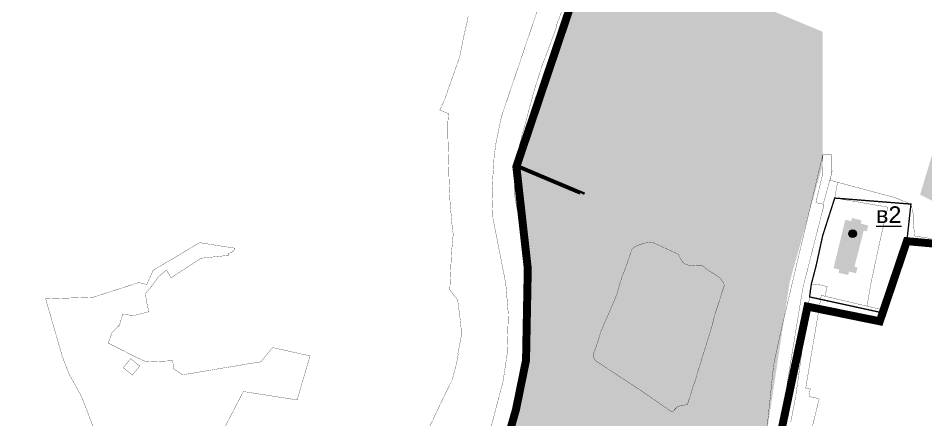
# Model space of a CAD drawing. Header units: millimetres. Extents: x 21689 to 31331, y 37531 to 43751.
# Drawn here: x 30198 to 30881, y 42625 to 42928 of the extents above; entities that cross this region are included whole.
import ezdxf

# ---------------------------------------------------------------- set-up
doc = ezdxf.new("R2010")
doc.units = ezdxf.units.MM
for name, pattern in [('DASHEDX2', [1.5, 1, -0.5]), ('g5_084', [0.4, 0.2, -0.2]), ('МЕЖА', [4, 1, -1, 1, -1])]:
    doc.linetypes.add(name, pattern=pattern)
for name, color, linetype, lineweight in [('0 . 11 - границы ДМ проект', 10, 'МЕЖА', 0), ('00 номер ОКН', 7, 'Continuous', 15), ('00 Разраб границы', 5, 'g5_084', 50), ('CONTUR', 150, 'Continuous', 9)]:
    doc.layers.add(name, color=color, linetype=linetype, lineweight=lineweight)
doc.layers.add('0.1 ОКН', color=1, linetype='Continuous', lineweight=9, transparency=0.4)
doc.layers.add('24. ценная дореволюц постройка', color=192, linetype='Continuous', lineweight=13, transparency=0.4)
doc.layers.add('00 Парки и скверы', color=114, linetype='Continuous', lineweight=9, true_color=0x00a945, transparency=0.5)
doc.styles.get("Standard").update_dxf_attribs({"font": 'arial.ttf'})

# ---------------------------------------------------------------- blocks, each defined once
blk = doc.blocks.new('участки все')
at = {"layer": 'CONTUR', "const_width": 0.2}
for points in [[(7707.92553004, 5309.158926929995), (7674.80545417, 5211.186429829999), (7670.582099859998, 5190.721172109995), (7669.26332034, 5180.351402559995), (7667.731494359999, 5155.414947089994), (7668.47068378, 5134.463703279994), (7678.088413860002, 5085.336612359999), (7680.013638600001, 5062.167216869995), (7679.030996410002, 5031.952371859996), (7676.117904770002, 5012.157047839995), (7662.21602131, 4959.130099409994), (7619.456054260002, 4856.585179509995), (7610.297087400002, 4832.485498839997), (7592.214136130002, 4791.142513029997), (7577.802535800002, 4755.113293189999), (7569.699151070003, 4733.337437869995), (7566.85712838, 4724.060983209994), (7565.10862576, 4715.667782579999), (7562.43778851, 4696.018741219996), (7561.158757330002, 4664.078430729998), (7578.294824570003, 4514.256568859994)], [(7614.6352792, 4964.94861855), (7633.51988377, 5004.439326169995), (7637.70964887, 5012.915143839993), (7640.80606889, 5024.437691739993), (7642.348196040003, 5032.414050979998), (7641.937681250002, 5032.38033683), (7644.593911470001, 5045.849617749998), (7644.57312582, 5050.369920129997), (7643.908323170002, 5057.240075369999), (7641.89042448, 5073.050917779998), (7635.959584160002, 5080.831703249998), (7637.206184260001, 5108.692518079995), (7638.507945540002, 5122.522537159995), (7637.735867089999, 5128.264339229994), (7636.210056650002, 5145.517642399994), (7635.96223547, 5150.231420639997), (7635.346397960002, 5164.87079945), (7635.190651690002, 5170.373165099999), (7634.440748630002, 5199.114547789999), (7634.408095000002, 5206.125023419998), (7634.991266740001, 5213.516068039993), (7628.452634339999, 5216.216180139999), (7631.812695610003, 5223.404704949993), (7643.344798310001, 5256.198007059996), (7646.624681310001, 5272.517726999999), (7649.023359490001, 5282.88096101), (7649.77351191, 5286.809460539997)], [(7724.626968340003, 5302.073211639996), (7716.345741870002, 5280.440097749997), (7715.828396600001, 5277.348030959998), (7705.727980350002, 5250.54279118), (7699.86038717, 5232.412704089998), (7688.239827950001, 5189.270798019999), (7685.40040929, 5173.634332299997), (7684.76639063, 5167.494062679995), (7684.718451960002, 5151.954852799994), (7694.644540529999, 5096.843063609995), (7694.78950232, 5042.961040179995), (7693.32573366, 5027.693508779994), (7685.788697830002, 4990.659048699999), (7681.059620560002, 4972.431524889994)], [(7867.939773260001, 4911.750323569998), (7879.734569380001, 5024.399262499995), (7884.51289179, 5046.496006369999), (7897.190689990002, 5100.561660419997), (7916.716213319999, 5182.562340249998), (7923.216193160001, 5182.562811029995), (7923.318135560002, 5170.281301899995), (7923.00859813, 5167.046055249993), (7922.1316932, 5163.329498269995), (7933.723908570001, 5160.212009349998), (7951.70086551, 5155.446763429995), (7970.772048020001, 5150.304764599997), (7983.06622639, 5145.356535879997), (7985.086969280001, 5136.915630949996), (7985.08473252, 5129.585697319999), (7985.818233109999, 5121.324502109994), (8052.38793546, 5110.87522876)], [(7879.053521330003, 4944.000021959997), (7901.634062110002, 5081.843701489997), (7917.011973640001, 5142.447980189994), (7917.024691289999, 5145.237773719993), (7923.00859813, 5167.046055249993), (7922.1316932, 5163.329498269995), (7927.848126180001, 5161.79197369), (7925.69611959, 5149.904975869998), (7922.914746220001, 5141.977598149999), (7916.61143511, 5121.514201349993), (7911.652280460002, 5098.710231979996), (7908.115341560002, 5085.194446259993), (7907.689507430001, 5082.200979159999), (7896.304665490003, 5000.245644639996), (7893.034534760001, 4983.255786729998), (7892.610797110002, 4981.052284039993)], [(7371.535014110003, 4966.840877769995), (7358.883146690001, 5000.024506139999), (7349.378150280002, 5017.329996259999), (7344.470251850002, 5029.875110409994), (7331.715159450003, 5073.950294319999), (7331.715159450003, 5073.950294319999), (7367.734482940003, 5075.218766049998), (7401.86384886, 5086.286148019993), (7407.859457940002, 5084.694348189994), (7412.60400666, 5095.44166859), (7447.67320339, 5116.29462732), (7474.11950261, 5112.139693569996), (7474.21585207, 5111.248221009999), (7471.395638990002, 5108.621412209998), (7469.26262387, 5108.424073559996), (7469.44670294, 5106.731260119996), (7448.733801520001, 5104.578422639999), (7426.12841799, 5089.854599649996), (7422.658816409999, 5095.757708689998), (7416.650467620002, 5090.639723339998), (7412.030811860001, 5084.130478289996), (7406.936627950003, 5077.978497999996), (7407.302949430003, 5074.472899089997), (7408.04463557, 5070.011555409998), (7409.44610664, 5064.230113039993), (7398.424012130004, 5061.478890079998), (7389.614677420002, 5062.1737756), (7387.33410203, 5054.298717979996), (7381.492392440003, 5048.308182449996), (7380.652474820003, 5045.701050529999), (7378.854811240002, 5040.628590439999), (7383.17178524, 5038.472495809998), (7385.364575060001, 5037.348923399993), (7397.985268930003, 5030.865696269997), (7407.398419150002, 5026.501576629999), (7427.29084619, 5027.316985439997), (7428.216306130001, 5021.142833269994), (7434.788752140001, 5016.732210539995), (7448.6740407, 5019.039595209993), (7464.66510646, 5021.724735329997), (7476.845746030001, 5023.728221789999), (7485.869326240001, 5025.270049799997), (7493.677835810001, 5026.480483690001), (7502.53247718, 5037.234869289997), (7530.77665077, 5030.982419439999), (7520.97863963, 4997.802550939996), (7480.535525420001, 5004.121785349998), (7442.377854520001, 4930.466266819997)]]:
    blk.add_lwpolyline(points, dxfattribs=at)
for points in [[(7911.54483296, 5146.551676559997), (7916.517956460001, 5167.655438659997), (7916.716213319999, 5182.562340249998), (7923.216193160001, 5182.562811029995), (7923.318135560002, 5170.281301899995), (7923.00859813, 5167.046055249993), (7917.024691289999, 5145.237773719993), (7911.54483296, 5146.551676559997)], [(7925.69611959, 5149.904975869998), (7928.947534340001, 5149.34519208), (7945.454241820001, 5146.522450969999), (7954.181180710001, 5145.018829279994), (7965.67102859, 5143.052903619995), (7963.958587610003, 5135.709156529999), (7962.70620162, 5130.328356489997), (7959.644507770001, 5117.155294339994), (7953.25575552, 5087.193248279997), (7949.988977960003, 5068.463349629993), (7918.34356216, 5075.937870919996), (7919.253980000002, 5079.883913999998), (7920.0255501, 5083.252085529995), (7916.687065239999, 5084.003201179999), (7914.743653830003, 5084.432956849997), (7908.115341560002, 5085.194446259993), (7911.652280460002, 5098.710231979996), (7916.61143511, 5121.514201349993), (7922.914746220001, 5141.977598149999), (7925.69611959, 5149.904975869998)], [(7769.480215020002, 5011.677506319997), (7778.747208209999, 5005.605635559994), (7795.67785416, 4993.896443139995), (7803.307180470001, 4988.629645549998), (7807.248559440002, 4992.639280439995), (7809.510575780001, 4993.424641939993), (7811.273677150002, 4993.627644989996), (7814.805543850001, 4994.403562889995), (7816.942110600002, 5000.71082334), (7818.91545352, 5007.460581219995), (7820.814927850003, 5012.651476289997), (7822.568983069999, 5018.79459415), (7824.473614940001, 5024.975406199999), (7829.55275155, 5041.247570419997), (7831.363272000003, 5047.159824359995), (7833.45934252, 5054.087701869997), (7835.599136110002, 5062.564903629994), (7838.481968170002, 5071.240727129996), (7840.723822840002, 5078.546370639998), (7842.526230430002, 5083.928750609993), (7842.157554659999, 5085.974387539994), (7839.434092650001, 5089.666074329994), (7834.317679530002, 5093.164402809998), (7829.69920432, 5095.875110089997), (7827.256076170001, 5098.282509699995), (7824.473735840001, 5099.435108349993), (7818.778662650003, 5099.102312699994), (7815.07475176, 5099.499025469995), (7812.360404580002, 5100.520583559999), (7810.876482430001, 5102.223298699995), (7808.80735206, 5105.544968199996), (7808.226889420002, 5107.473848679997), (7788.516333130004, 5116.575622059994), (7782.68746329, 5115.994876279998), (7779.380336400001, 5114.875519499998), (7776.645829190002, 5113.927394059996), (7774.061027260002, 5112.3069789), (7773.04427325, 5111.212551679994), (7767.750496090001, 5095.943668639993), (7765.850820080003, 5091.392773869993), (7763.800556160001, 5084.844192489996), (7761.748808770001, 5077.545636609997), (7757.004924270001, 5066.188317919994), (7749.69927272, 5049.490244679997), (7746.824036149999, 5040.004305789996), (7744.17227934, 5032.704936629998), (7744.142781980001, 5030.125398019998), (7744.887952510002, 5028.503994219994), (7746.272358300001, 5026.832802749995), (7750.343415269999, 5024.290477079994), (7763.074060220002, 5015.845580049994), (7769.480215020002, 5011.677506319997)], [(7769.480215020002, 5011.677506319997), (7763.074060220002, 5015.845580049994), (7750.343415269999, 5024.290477079994), (7746.272358300001, 5026.832802749995), (7744.887952510002, 5028.503994219994), (7744.142781980001, 5030.125398019998), (7744.17227934, 5032.704936629998), (7746.824036149999, 5040.004305789996), (7749.69927272, 5049.490244679997), (7757.004924270001, 5066.188317919994), (7761.748808770001, 5077.545636609997), (7763.800556160001, 5084.844192489996), (7765.850820080003, 5091.392773869993), (7767.750496090001, 5095.943668639993), (7773.04427325, 5111.212551679994), (7774.061027260002, 5112.3069789), (7776.645829190002, 5113.927394059996), (7779.380336400001, 5114.875519499998), (7782.68746329, 5115.994876279998), (7788.516333130004, 5116.575622059994), (7808.226889420002, 5107.473848679997), (7808.80735206, 5105.544968199996), (7810.876482430001, 5102.223298699995), (7812.360404580002, 5100.520583559999), (7815.07475176, 5099.499025469995), (7818.778662650003, 5099.102312699994), (7824.473735840001, 5099.435108349993), (7827.256076170001, 5098.282509699995), (7829.69920432, 5095.875110089997), (7834.317679530002, 5093.164402809998), (7839.434092650001, 5089.666074329994), (7842.157554659999, 5085.974387539994), (7842.526230430002, 5083.928750609993), (7840.723822840002, 5078.546370639998), (7838.481968170002, 5071.240727129996), (7835.599136110002, 5062.564903629994), (7833.45934252, 5054.087701869997), (7831.363272000003, 5047.159824359995), (7829.55275155, 5041.247570419997), (7824.473614940001, 5024.975406199999), (7822.568983069999, 5018.79459415), (7820.814927850003, 5012.651476289997), (7818.91545352, 5007.460581219995), (7816.942110600002, 5000.71082334), (7814.805543850001, 4994.403562889995), (7811.273677150002, 4993.627644989996), (7809.510575780001, 4993.424641939993), (7807.248559440002, 4992.639280439995), (7803.307180470001, 4988.629645549998), (7795.67785416, 4993.896443139995), (7778.747208209999, 5005.605635559994), (7769.480215020002, 5011.677506319997)], [(7903.86391896, 5006.72987199), (7907.25560684, 5006.187941479999), (7906.438372000001, 5000.490478669998), (7908.36979588, 4999.930907509996), (7914.01084118, 4998.694538349998), (7908.23933204, 4975.083009409995), (7949.24936836, 4970.52509553), (8016.163992870003, 4959.090570349996), (8052.07740124, 4958.670678009999), (8057.441531980002, 4968.738498089995), (8056.570802320003, 4983.711761889994), (8054.75621729, 5097.04902857), (8048.522299460001, 5105.93444207), (8031.265151449998, 5106.768680589993), (7988.923581589999, 5115.796977039995), (7979.998528140001, 5117.423630959994), (7962.961935340001, 5065.394721709999), (7917.317175740001, 5076.173585919998), (7915.551578220003, 5076.460619469996), (7903.86391896, 5006.72987199)], [(7395.80500973, 5028.889085669995), (7402.528739980001, 5023.256149559995), (7396.885347110002, 5016.502579429994), (7390.15207829, 5022.165661469997), (7395.80500973, 5028.889085669995)]]:
    blk.add_lwpolyline(points, close=True, dxfattribs=at)

msp = doc.modelspace()

# ---------------------------------------------------------------- hatches: boundary and pattern name
at = {"layer": '0.1 ОКН', "transparency": 33554585}
h = msp.add_hatch(color=1, dxfattribs=at)
h.dxf.hatch_style = 1
h.paths.add_polyline_path([(30811.55269577735, 42739.46779427374), (30815.89951922413, 42738.40202083239), (30815.31542182352, 42736.01974315718), (30822.55485021612, 42734.24474801283), (30823.19656976098, 42736.86204119697), (30828.50733590066, 42735.5599240132), (30829.59223929767, 42739.98477017717), (30827.31225261405, 42740.54378741902), (30834.26009267006, 42767.74869779183), (30836.57105570861, 42767.20740358028), (30837.64440690011, 42771.58513335363), (30832.05619816235, 42772.98935052376), (30832.63772540201, 42775.54272802319), (30825.4094705431, 42777.18895036853), (30824.82529350232, 42774.80634787591), (30820.40718408808, 42775.91653995883)])
at = {"layer": '0.1 ОКН', "transparency": 33554687}
h = msp.add_hatch(color=2, dxfattribs=at)
h.dxf.hatch_style = 1
edge = h.paths.add_edge_path()
edge.add_arc((30825.88169430064, 42765.45328073093), 2.906288479469367, 0, 360)
at = {"layer": '00 Парки и скверы'}
h = msp.add_hatch(color=256, dxfattribs=at)
h.dxf.hatch_style = 1
edge = h.paths.add_edge_path()
edge.add_line((30837.66564028413, 43448.49250195999), (30812.705, 43443.575))
edge.add_line((30812.705, 43443.575), (30797.5685287, 43373.25902415999))
edge.add_line((30797.5685287, 43373.25902415999), (30627.79324233, 42979.09036925))
edge.add_line((30627.79324233, 42979.09036925), (30572.79299257, 42815.92515511))
edge.add_line((30572.79299257, 42815.92515511), (30581.39016593, 42739.20179252))
edge.add_arc((30249.48384435861, 42713.11291832956), 332.9300762255876, -17.809761889056517, 4.494386422828882, ccw=False)
edge.add_line((30566.45901090272, 42611.28375035737), (30553.34306316, 42565.66186988))
edge.add_line((30553.34306316, 42565.66186988), (30547.39514436, 42556.65297385999))
edge.add_line((30547.39514436, 42556.65297385999), (30525.72109807281, 42505.24778370114))
edge.add_line((30525.72109807281, 42505.24778370114), (30519.59445270215, 42490.08303495483))
edge.add_line((30519.59445270215, 42490.08303495483), (30525.77327844033, 42476.32909762868))
edge.add_line((30525.77327844033, 42476.32909762868), (30531.51630957238, 42468.02733168646))
edge.add_line((30531.51630957238, 42468.02733168646), (30546.18834615622, 42444.39419392675))
edge.add_line((30546.18834615622, 42444.39419392675), (30561.80669526546, 42430.22277882503))
edge.add_line((30561.80669526546, 42430.22277882503), (30568.5166654857, 42426.25480325487))
edge.add_line((30568.5166654857, 42426.25480325487), (30574.00752455966, 42424.05975937121))
edge.add_line((30574.00752455966, 42424.05975937121), (30579.57864578904, 42422.5833032736))
edge.add_line((30579.57864578904, 42422.5833032736), (30596.02313063858, 42421.44534646118))
edge.add_line((30596.02313063858, 42421.44534646118), (30654.79206253201, 42423.33492174573))
edge.add_line((30654.79206253201, 42423.33492174573), (30701.08874625845, 42426.93342907783))
edge.add_line((30701.08874625845, 42426.93342907783), (30760.54269703, 42610.05054054506))
edge.add_line((30760.54269703, 42610.05054054506), (30778.50243595436, 42728.91302362859))
edge.add_line((30778.50243595436, 42728.91302362859), (30803.3609013592, 42817.33160514727))
edge.add_line((30803.3609013592, 42817.33160514727), (30803.3008655, 42917.58893999999))
edge.add_line((30803.3008655, 42917.58893999999), (30727.12125978842, 42949.31015614787))
edge.add_line((30727.12125978842, 42949.31015614787), (30753.54849057009, 43004.99464168134))
edge.add_line((30753.54849057009, 43004.99464168134), (30822.937875, 42972.639149))
edge.add_line((30822.937875, 42972.639149), (30917.04698627026, 42930.24588992725))
edge.add_line((30917.04698627026, 42930.24588992725), (30876.746297, 42794.814263))
edge.add_line((30876.746297, 42794.814263), (30944.611574, 42759.913109))
edge.add_line((30944.611574, 42759.913109), (30954.3674573298, 42750.81159937254))
edge.add_line((30954.3674573298, 42750.81159937254), (31030.73415586495, 42735.24752812337))
edge.add_line((31030.73415586495, 42735.24752812337), (31057.15772466, 42750.27677828999))
edge.add_line((31057.15772466, 42750.27677828999), (31261.16372977, 43239.22040074999))
edge.add_line((31261.16372977, 43239.22040074999), (31200.22801675, 43266.25338926))
edge.add_line((31200.22801675, 43266.25338926), (31159.339921, 43264.733556))
edge.add_line((31159.339921, 43264.733556), (31091.974415, 43325.5783))
edge.add_line((31091.974415, 43325.5783), (31030.83524853704, 43397.77160590068))
edge.add_line((31030.83524853704, 43397.77160590068), (30974.06390645161, 43434.0146775))
edge.add_line((30974.06390645161, 43434.0146775), (30837.66564028413, 43448.49250195999))

# ---------------------------------------------------------------- linework, layer by layer
at = {"layer": '0 . 11 - границы ДМ проект', "color": 7, "linetype": 'DASHEDX2', "lineweight": 100, "ltscale": 9, "transparency": 33554687, "const_width": 6, "flags": 128}
msp.add_lwpolyline([(22946.72510491731, 37638.62634446474), (22902.58275362352, 38352.09544947399), (23040.30552195036, 38403.74699439852), (23117.28987673577, 38401.20998066332), (23331.1420536978, 38342.16201107599), (23767.91543332974, 38429.68248831519), (23839.74239124, 38479.18059107), (23935.86335432742, 38610.41912232844), (23988.40132216, 38646.94820499), (24015.49430024, 38690.25421504), (24098.8452309, 38777.81996658), (24145.02916959996, 38828.88408843358), (24135.93365142038, 38857.74903914007), (24309.79136626136, 39159.02335676074), (24384.57904334093, 39142.81432697957), (24479.69044304418, 39275.03790042002), (24546.54025369158, 39209.37293054136), (24750.00699521847, 39350.12800903574), (25003.87553727916, 39639.79523174531), (25413.16423419, 40107.12354530999), (25363.28122043863, 40286.1963412378), (24989.22853481921, 40491.13671530629), (25395.27705222245, 40838.84090474431), (25660.55687700859, 41058.1212780236), (25845.23661174224, 41208.91797594001), (25792.92225945706, 41266.22521493745), (25888.27287515579, 41383.12165802711), (26058.62504157837, 41521.64746533834), (26092.19545014985, 41658.69000876763), (26130.82507784197, 41752.52885494488), (26159.06766021, 41742.26863351999), (26300.90294768, 42104.40990112), (26325.33535177233, 42112.11412577571), (26524.47797661, 42049.11658247), (26659.51670021, 41994.10879823), (26661.29681694, 41997.38156593999), (26646.24186780636, 42050.66573332276), (26706.45990802, 42026.98113369), (26859.65240616, 41970.83280222), (27006.59161047, 41919.76309608), (27172.97754121135, 41911.40656938787), (27384.06492399187, 41951.12446427483), (27369.53217738251, 42033.5881556695), (27673.2432763, 42086.299163), (27976.36208943, 41979.68805869), (28033.35021731, 41963.2255317), (28102.86024026, 41962.56134384), (28159.53544921, 41928.27357007), (28328.59992242, 41835.13504241), (28499.53452968, 41807.32807047), (28720.17246485, 41761.45017348), (29052.46195313211, 41622.8362771675), (29045.52470487974, 41606.09317728942), (29058.01506483, 41600.91798700999), (29065.19261988, 41619.04810909), (29089.18447916, 41611.33081662), (29476.61138263, 41567.36910858), (29694.10996345, 41552.13846409999), (29707.82845489, 41609.00136489), (29818.275139065, 41584.49707639499), (29941.90103675, 41545.70507110999), (30079.67228635, 41531.56698092), (30099.06303546, 41598.89996296), (30133.54357397405, 41631.14582509244), (30187.92633103131, 41657.25471079486), (30321.6596071154, 41749.6743683796), (30401.38263574907, 41749.67436839595), (30509.19471491012, 41676.73679472978), (30617.63335427429, 41749.6743684403), (30608.36187039, 41787.70236535), (30599.77219858887, 41907.49940916979), (30613.24786402192, 41930.64783038972), (30611.36174401594, 41954.38579577781), (30596.20036098, 41953.50793184999), (30593.66803204827, 42010.24730760449), (30597.05242802, 42063.37447629), (30605.37673080241, 42235.81472535373), (30665.45288897015, 42236.16617940241), (30657.33209828, 42284.13072247), (30610.31596798244, 42363.40028195169), (30625.51081777, 42373.5175948), (30633.15317981222, 42373.02058397977), (30649.52445566, 42377.67990423), (30654.80521015, 42423.44887381999), (30716.02784902182, 42430.23311197), (30760.54269703, 42567.64931254999), (30765.79914673, 42586.35875087), (30791.94896227, 42710.48550226), (30846.36596234, 42699.40050186), (30866.74415354, 42759.78235986999), (30939.13356086, 42753.23395767), (31030.96140422, 42735.48796885), (31057.15772466, 42750.27677828999), (31131.35464117867, 42919.39390898121), (31178.70652303, 43049.99406818), (31223.89605601, 43155.77153143999), (31261.16372977, 43239.22040074999), (31200.22801675, 43266.25338926), (31159.04111994206, 43264.61713918535), (31092.90331316364, 43324.58746368033), (31030.83524853704, 43397.77160590068), (30974.06390645161, 43434.0146775), (30837.6789623, 43448.49250195999), (30812.705, 43443.575), (30797.5685287, 43373.25902415999), (30670.04491227509, 43084.43450838327), (30627.79324233, 42979.09036925), (30572.79299257, 42815.92515511), (30581.39016593, 42739.20179252), (30580.07135906, 42670.05223768999), (30572.53432323, 42633.01777761), (30553.34306316, 42565.66186988), (30547.39514436, 42556.65297385999), (30525.72109807281, 42505.24778370114), (30514.50603629337, 42510.1075917977), (30479.51154115131, 42425.85737494091), (30461.95050270375, 42345.3832640727), (30464.74984954377, 42236.14262650891), (30403.52050363, 42231.71695613999), (30361.99926578958, 42222.30444943784), (30262.36972906, 42221.18809992), (30097.98451162034, 42200.40990911882), (30088.9462716438, 42269.8882103679), (30058.49243754998, 42273.90206414821), (30000.91284802227, 42267.83146293058), (30008.92580966462, 42181.87578158897), (29926.0240286, 42170.85978648), (29838.03744895606, 42159.36450204132), (29837.12383709, 42151.41822664), (29801.61662566, 42150.51865913999), (29804.07857113, 42118.48481974), (29746.29346473, 42112.7697388), (29727.00532503, 42117.6116394), (29726.76722718, 42121.26287929999), (29669.98646400891, 42116.48262229375), (29667.12373654, 42186.75173099), (29663.62250802323, 42276.82476183268), (29664.83122397, 42334.19663553), (29729.6717126, 42336.193867), (29743.29418113489, 42425.80320210827), (29681.44663512, 42426.64211347999), (29599.85191165767, 42422.04241824291), (29585.2883337, 42460.05436807999), (29593.54794175791, 42547.89601419552), (29586.22551206196, 42640.93108877819), (29612.42445620809, 42670.25992293473), (29566.57327661007, 42703.24376872109), (29536.54874412536, 42712.38059703462), (29485.12816521317, 42721.10504353844), (29445.22086842424, 42718.94205858544), (29271.8683758008, 42704.275412847), (29252.91371590861, 42692.41130837031), (29197.94774281655, 42673.03837105441), (29178.85069025564, 42668.76578992854), (29146.59228414582, 42665.68223076125), (29091.04407576824, 42663.10135964528), (29090.11812220958, 42694.3862204944), (29093.43460651, 42735.40527866999), (29109.45848563, 42731.73992254), (29114.94309622, 42754.24594576), (29105.61053462, 42762.56884649), (29115.29978938, 42813.46049171998), (29163.59491738, 42900.00099385998), (29195.32188205725, 42957.40854522219), (29200.52688315276, 43020.60481448934), (29169.0348664884, 43102.91209733505), (29094.38675376727, 43130.15592398119), (29034.06840834477, 43130.53740879444), (28931.04700203988, 43118.36538761878), (28819.40132517502, 43060.1083569729), (28798.63147856092, 43021.64063544854), (28799.7435021884, 42985.87842207693), (28707.96440893, 42909.0252998), (28686.58712993, 42891.67506201), (28665.24172863, 42871.73188222), (28655.12156687, 42859.96682858), (28647.8454703233, 42848.50093817119), (28636.34679172, 42823.08426065998), (28630.35631558, 42817.17597907998), (28632.11378886, 42786.96902715998), (28651.55515831, 42783.79133726), (28691.77825436, 42770.27542617), (28688.63081614, 42759.99360695), (28685.89634234, 42758.395475), (28674.40357506, 42734.05142049), (28670.95833958, 42721.95415807), (28465.92243485, 42806.49441173999), (28422.23013497, 42822.02345847999), (28375.90015172562, 42835.07284409375), (28353.71044403, 42839.03267097), (28334.90488412, 42842.59063102999), (28324.44671292, 42844.67077209), (28310.37114872, 42860.63633377), (28285.15205339, 42868.53187519), (28273.81454987, 42871.96611958), (28249.68513326, 42869.3955872), (28186.52221434, 42849.6226981), (28159.72536623, 42849.83301478), (28118.7520382, 42863.99044072), (28094.80339647, 42888.24721246999), (28084.70744497, 42900.92183890999), (28068.74021725, 42924.61639976), (28025.61975184, 42901.73660556), (28004.08109117972, 42892.69564847947), (27951.91534533, 42913.21458231), (27851.65384584, 42849.78959597999), (27793.90021593, 42819.52381693), (27766.58818120009, 42881.70391995375), (27711.87730359, 42969.56031198999), (27682.20288296, 43019.56488889), (27636.09043013979, 43064.50141860492), (27679.03864238, 43117.90435856), (27700.15518098, 43145.10110915), (27730.28271017, 43232.44009601999), (27705.34812259, 43256.96201344999), (27691.78757115, 43306.55985731), (27688.55318108, 43316.06942275), (27675.10490733, 43337.73544350999), (27671.01535535, 43346.90810372999), (27667.81279636, 43356.53718306), (27665.86817049, 43367.33700387), (27665.76157527, 43376.04867013999), (27664.77821631, 43381.0537483), (27419.58575883, 43272.55799286), (27422.81890232, 43266.22781288), (27362.66618872, 43207.29930538999), (27358.27070715, 43197.79592644), (27315.1139971, 43177.12668317), (27276.84908718915, 43176.61480263399), (27257.44257907, 43175.75043457), (27253.83522487, 43180.49569694), (27248.87528509, 43187.0316803), (27238.09405866, 43198.05682708), (27218.2906013, 43206.98012085999), (27213.36000158, 43207.59562595), (27202.43088473, 43208.96298995999), (27239.74494121, 43225.54168404), (27236.35203919, 43231.88367116999), (27229.04059708, 43245.5056996), (27224.7919333, 43253.43079929), (27207.05858072, 43286.52251904), (27191.90159477, 43314.8047647), (27189.95716867, 43318.43455863999), (27109.8155034583, 43276.32721771863), (27075.56251106304, 43340.35164834721), (27088.28707410454, 43348.01419796925), (27054.82285237402, 43405.38715549072), (27040.01979227071, 43396.5861994771), (27025.14479362, 43422.09829729), (27004.0522851, 43461.84151952), (26932.7948389365, 43645.54539120022), (26914.14332032, 43691.79969043), (26899.52170033536, 43700.4603268652), (26872.12889142, 43716.99325630999), (26742.38825656, 43504.7787994), (26736.34406321, 43496.67130718), (26723.67678734062, 43483.84389091872), (26681.04643538447, 43469.92038556974), (26667.11473136, 43474.54131756999), (26618.21939752, 43488.580173), (26621.70934231434, 43502.66356837877), (26587.49212292, 43510.32086384), (26573.52049759, 43508.91481131), (26527.89831783, 43493.7733508), (26492.74337841, 43503.26176598), (26478.24389174, 43499.38377904), (26452.06606417, 43505.4146991), (26442.19252203, 43502.57587906), (26426.70071564, 43506.38314202), (26416.40311168401, 43498.79249127808), (26374.87207378044, 43508.44730635364), (26369.59399416, 43485.7275049), (26357.37897582, 43433.16417905), (26343.06381791, 43372.10294825), (26343.6786678, 43335.85391939999), (26278.09074762, 43335.36827745), (26275.09534301, 43319.34402715), (26179.58192185, 43336.14676937), (26136.0703548, 43350.43318253), (26129.55201155, 43332.91286215), (26114.20971186, 43338.64784688), (26048.35506142, 43335.76626929), (26042.26797116, 43335.95948355999), (26041.86472939, 43305.05540941), (26039.99378916, 43285.4039008), (25993.77193184, 43297.06179436), (25935.5510216779, 43314.57112050176), (25864.48503190899, 43314.71083805125), (25836.10421571, 43306.43559883999), (25791.05976241, 43309.43539477998), (25778.10259833695, 43340.97405016523), (25720.40281878272, 43383.90496312183), (25692.70917659845, 43506.69747200866), (25567.19248572541, 43536.12495177098), (25552.485220205, 43470.44520091499), (25520.71834065221, 43350.23187363416), (25464.4193899, 43088.87516373), (25450.37931466959, 42940.3471690628), (25403.20398030043, 42900.12233338031), (25517.16577832257, 42564.61468707081), (25324.39, 42333.51), (25231.57343895118, 42248.42380332648), (25084.91206923162, 42241.31572626211), (25004.68427812343, 42115.84432806293), (25034.0844805, 42028.82343563), (25232.98165127, 41677.08484062), (25331.23967759573, 41588.66101974178), (25222.08178721968, 41431.41821567321), (24497.00343557051, 41147.15772830281), (24469.59886480553, 41188.24109533481), (24382.78211162263, 41181.72546859383), (24281.81137437659, 41064.61982370604), (24269.00214148412, 41033.06436629904), (24267.5245085035, 40970.79496606808), (24345.86288296, 40986.53512072999), (24396.82001098, 40849.89746461), (24260.72878449457, 40587.69677080877), (24122.5424571325, 40455.82937472835), (24175.54668137, 40365.14828987), (24087.33073385638, 40202.94605711414), (23882.35419247703, 40127.12856999471), (23799.32385404936, 39897.89063100012), (23757.22793379682, 39543.03647117824), (23644.4867355699, 39442.47849711501), (23258.99204067956, 39279.21955462926), (23188.93464728753, 39177.23856888045), (23155.23171305243, 38943.77132317437), (22794.4181132699, 38626.81787743152), (22640.54748192608, 38070.59207357608), (22681.17562130765, 37890.90838970592), (22868.63737157313, 37599.25017902408), (22946.72510491731, 37638.62634446474)], close=True, dxfattribs=at)
at = {"layer": '0.1 ОКН', "color": 7, "transparency": 33554687}
msp.add_circle((30825.88169430064, 42765.45328073093), 2.906288479469367, dxfattribs=at)
at = {"layer": '00 Разраб границы', "ltscale": 5, "const_width": 1}
msp.add_lwpolyline([(30793.49245178617, 42717.77369024912), (30849.01982179319, 42705.6531299942), (30849.70756074, 42707.75345062), (30866.74415354, 42759.78235986999), (30869.81185179, 42787.71526478999), (30812.44174499, 42792.26370478), (30803.35706051, 42763.87293025999), (30798.39790586, 42741.06896089), (30794.86096696, 42727.55317516999), (30793.49245178617, 42717.77369024912)], dxfattribs=at)
at = {"layer": '24. ценная дореволюц постройка', "const_width": 3}
msp.add_lwpolyline([(30572.17172051805, 42816.56460945082), (30572.28842888462, 42816.84097724412), (30622.49016093692, 42795.63578036359), (30622.35281803832, 42795.37345018391)], dxfattribs=at)

# ---------------------------------------------------------------- block references
at = {"layer": 'CONTUR'}
msp.add_blockref('участки все', (22886.7456254, 37642.35872891001), dxfattribs=at)

# ---------------------------------------------------------------- texts
at = {"layer": '00 номер ОКН', "color": 242, "true_color": 0xcd2027, "insert": (30843.617400544, 42786.02128420916), "char_height": 12.5, "attachment_point": 1}
msp.add_mtext_dynamic_manual_height_columns('{\\L\\C7;в2}', width=12.15331257543221, gutter_width=12.5, heights=[0], dxfattribs=at)

doc.saveas('drawing.dxf')
